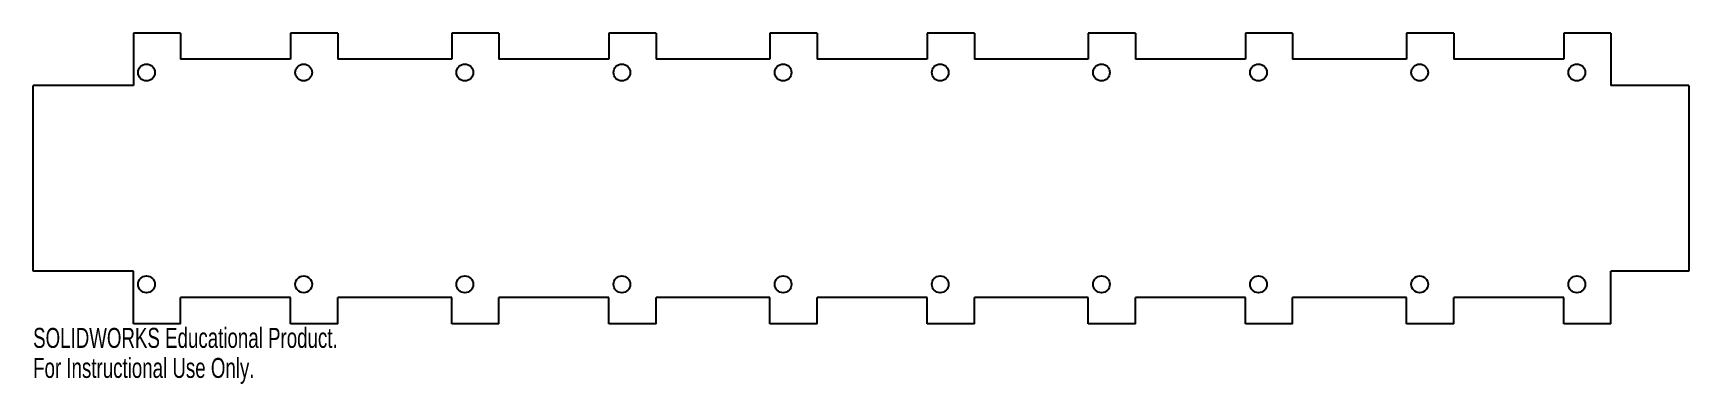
# Model space of a CAD drawing. Header units: inches. Extents: x -8.9 to 6.8, y 1.9 to 5.3.
import ezdxf

# ---------------------------------------------------------------- set-up
doc = ezdxf.new("R2010")
doc.units = ezdxf.units.IN
doc.header["$MEASUREMENT"] = 0
doc.styles.add('SLDTEXTSTYLE0', font='TXT', dxfattribs={"width": 0.7})

msp = doc.modelspace()

# ---------------------------------------------------------------- linework, layer by layer
at = {"color": 7, "linetype": 'Continuous', "lineweight": 25}
for p, q in [((-7.989, 5.268), (-7.989, 4.768)), ((-7.539, 5.268), (-7.989, 5.268)), ((-7.539, 5.268), (-7.539, 5.018)), ((-6.492, 5.268), (-6.492, 5.018)), ((-6.042, 5.268), (-6.492, 5.268)), ((-6.042, 5.268), (-6.042, 5.018)), ((-4.957, 5.268), (-4.957, 5.018)), ((-4.507, 5.268), (-4.957, 5.268)), ((-4.507, 5.268), (-4.507, 5.018)), ((-3.461, 5.268), (-3.461, 5.018)), ((-3.011, 5.268), (-3.461, 5.268)), ((-3.011, 5.268), (-3.011, 5.018)), ((-1.926, 5.268), (-1.926, 5.018)), ((-1.476, 5.268), (-1.926, 5.268)), ((-1.476, 5.268), (-1.476, 5.018)), ((-0.429, 5.268), (-0.429, 5.018)), ((0.021, 5.268), (-0.429, 5.268)), ((0.021, 5.268), (0.021, 5.018)), ((1.106, 5.268), (1.106, 5.018)), ((1.556, 5.268), (1.106, 5.268)), ((1.556, 5.268), (1.556, 5.018)), ((2.602, 5.268), (2.602, 5.018)), ((3.052, 5.268), (2.602, 5.268)), ((3.052, 5.268), (3.052, 5.018)), ((4.137, 5.268), (4.137, 5.018)), ((4.587, 5.268), (4.137, 5.268)), ((4.587, 5.268), (4.587, 5.018)), ((5.634, 5.268), (5.634, 5.018)), ((6.084, 5.268), (5.634, 5.268)), ((6.084, 5.268), (6.084, 4.768)), ((-6.492, 5.018), (-7.539, 5.018)), ((-4.957, 5.018), (-6.042, 5.018)), ((-3.461, 5.018), (-4.507, 5.018)), ((-1.926, 5.018), (-3.011, 5.018)), ((-0.429, 5.018), (-1.476, 5.018)), ((1.106, 5.018), (0.021, 5.018)), ((2.602, 5.018), (1.556, 5.018)), ((4.137, 5.018), (3.052, 5.018)), ((5.634, 5.018), (4.587, 5.018)), ((-8.944, 3), (-8.944, 4.768)), ((-7.989, 4.768), (-8.944, 4.768)), ((6.826, 4.768), (6.084, 4.768)), ((6.826, 4.768), (6.826, 3)), ((-7.989, 3), (-8.944, 3)), ((-7.989, 2.5), (-7.989, 3)), ((6.826, 3), (6.084, 3)), ((6.084, 2.5), (6.084, 3)), ((-6.492, 2.75), (-7.539, 2.75)), ((-7.539, 2.5), (-7.539, 2.75)), ((-6.492, 2.5), (-6.492, 2.75)), ((-4.957, 2.75), (-6.042, 2.75)), ((-6.042, 2.5), (-6.042, 2.75)), ((-4.957, 2.5), (-4.957, 2.75)), ((-3.461, 2.75), (-4.507, 2.75)), ((-4.507, 2.5), (-4.507, 2.75)), ((-3.461, 2.5), (-3.461, 2.75)), ((-1.926, 2.75), (-3.011, 2.75)), ((-3.011, 2.5), (-3.011, 2.75)), ((-1.926, 2.5), (-1.926, 2.75)), ((-0.429, 2.75), (-1.476, 2.75)), ((-1.476, 2.5), (-1.476, 2.75)), ((-0.429, 2.5), (-0.429, 2.75)), ((1.106, 2.75), (0.021, 2.75)), ((0.021, 2.5), (0.021, 2.75)), ((1.106, 2.5), (1.106, 2.75)), ((2.602, 2.75), (1.556, 2.75)), ((1.556, 2.5), (1.556, 2.75)), ((2.602, 2.5), (2.602, 2.75)), ((4.137, 2.75), (3.052, 2.75)), ((3.052, 2.5), (3.052, 2.75)), ((4.137, 2.5), (4.137, 2.75)), ((5.634, 2.75), (4.587, 2.75)), ((4.587, 2.5), (4.587, 2.75)), ((5.634, 2.5), (5.634, 2.75)), ((-7.539, 2.5), (-7.989, 2.5)), ((-6.042, 2.5), (-6.492, 2.5)), ((-4.507, 2.5), (-4.957, 2.5)), ((-3.011, 2.5), (-3.461, 2.5)), ((-1.476, 2.5), (-1.926, 2.5)), ((0.021, 2.5), (-0.429, 2.5)), ((1.556, 2.5), (1.106, 2.5)), ((3.052, 2.5), (2.602, 2.5)), ((4.587, 2.5), (4.137, 2.5)), ((6.084, 2.5), (5.634, 2.5))]:
    msp.add_line(p, q, dxfattribs=at)
for centre in [(-7.864, 4.893), (-6.367, 4.893), (-4.832, 4.893), (-3.336, 4.893), (-1.801, 4.893), (-0.304, 4.893), (1.231, 4.893), (2.727, 4.893), (4.262, 4.893), (5.759, 4.893), (-7.864, 2.875), (-6.367, 2.875), (-4.832, 2.875), (-3.336, 2.875), (-1.801, 2.875), (-0.304, 2.875), (1.231, 2.875), (2.727, 2.875), (4.262, 2.875), (5.759, 2.875)]:
    msp.add_circle(centre, 0.08, dxfattribs=at)

# ---------------------------------------------------------------- texts
at = {"color": 7, "linetype": 'Continuous', "char_height": 0.1903, "attachment_point": 1, "style": 'SLDTEXTSTYLE0'}
for s, insert in [('SOLIDWORKS Educational Product.', (-8.944, 2.46)), ('For Instructional Use Only.', (-8.944, 2.174))]:
    msp.add_mtext(s, dxfattribs=dict(at, insert=insert))

doc.saveas('drawing.dxf')
